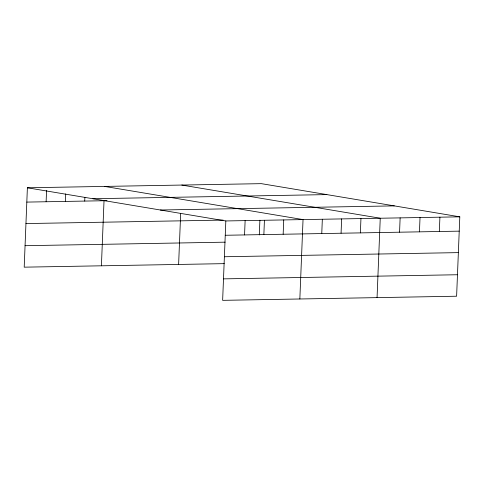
<?xml version="1.0" encoding="UTF-8"?>
<svg xmlns="http://www.w3.org/2000/svg" width="484" height="484" viewBox="0 0 484 484"><rect width="100%" height="100%" fill="white"/><g stroke="black" fill="none" stroke-linecap="round" stroke-linejoin="round"><path stroke-width="0.73" d="M27.388 187.78L225.828 220.952L222.64 300.346L456.612 296.22L459.8 216.832L261.36 183.654L27.388 187.78L24.2 267.168L224.292 263.641M46.119 201.755L46.573 190.454M65.419 201.417L65.721 193.878M84.724 201.072L84.875 197.309M101.41 265.807L104.024 200.733M178.62 264.452L180.671 213.444M244.553 234.928L245.128 220.613M259.303 234.934L259.896 220.184M263.859 234.589L264.433 220.274M283.158 234.25L283.733 219.936M299.85 298.985L303.038 219.591L104.598 186.419M321.763 233.566L322.338 219.252M341.069 233.227L341.644 218.913M360.374 232.889L360.949 218.574M377.06 297.624L380.249 218.23L181.809 185.057M399.56 232.193L400.135 217.879M419.453 231.848L420.027 217.528M439.339 231.497L439.914 217.177M92.874 198.73L326.845 194.604M26.814 202.094L106.994 200.685M160.343 210.008L394.315 205.881M25.948 223.572L223.094 220.093M225.828 220.952L459.8 216.832M225.254 235.266L459.225 231.146M25.065 245.697L225.151 242.169M224.388 256.744L458.36 252.618M223.499 278.869L457.477 274.743"/></g></svg>
